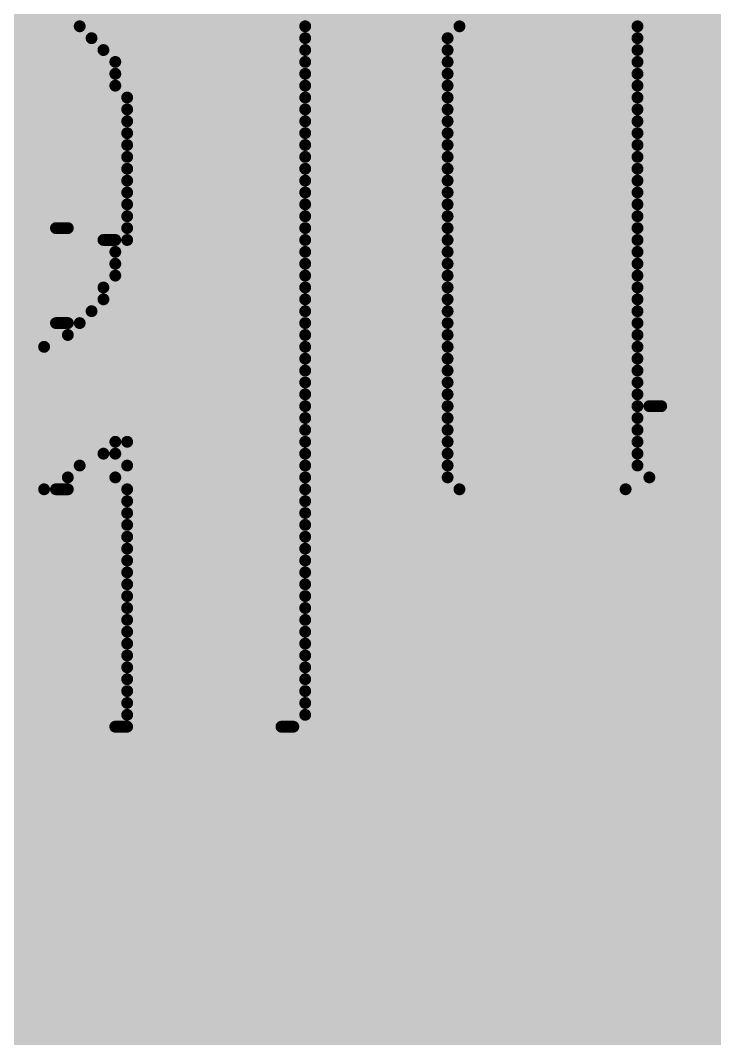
# Model space of a CAD drawing. Header units: inches. Extents: x -5 to 433, y -20 to 71.
# Drawn here: x 12.381 to 13.867, y 48.818 to 50.997 of the extents above; entities that cross this region are included whole.
import ezdxf

# ---------------------------------------------------------------- set-up
doc = ezdxf.new("R2010")
doc.units = ezdxf.units.IN
doc.layers.add('Bottom Overlay', color=54, linetype='Continuous')
doc.layers.add('Top Layer', color=1, linetype='Continuous')

msp = doc.modelspace()

# ---------------------------------------------------------------- hatches: boundary and pattern name
at = {"layer": 'Top Layer'}
msp.add_hatch(color=1, dxfattribs=at).paths.add_polyline_path([(10.3378, 7.1882), (15.6972, 7.1882), (15.6972, 56.9468), (10.3378, 56.9468)])

# ---------------------------------------------------------------- linework, layer by layer
at = {"layer": 'Bottom Overlay'}
for points in [[(12.5082, 50.9842, 0.0254, 0.0254, 0), (12.9908, 50.9842, 0.0254, 0.0254, 0)], [(13.321, 50.9842, 0.0254, 0.0254, 0), (13.702, 50.9842, 0.0254, 0.0254, 0)], [(12.5336, 50.9588, 0.0254, 0.0254, 0), (12.9908, 50.9588, 0.0254, 0.0254, 0)], [(13.2956, 50.9588, 0.0254, 0.0254, 0), (13.702, 50.9588, 0.0254, 0.0254, 0)], [(12.559, 50.9334, 0.0254, 0.0254, 0), (12.9908, 50.9334, 0.0254, 0.0254, 0)], [(13.2956, 50.9334, 0.0254, 0.0254, 0), (13.702, 50.9334, 0.0254, 0.0254, 0)], [(12.5844, 50.908, 0.0254, 0.0254, 0), (12.9908, 50.908, 0.0254, 0.0254, 0)], [(13.2956, 50.908, 0.0254, 0.0254, 0), (13.702, 50.908, 0.0254, 0.0254, 0)], [(12.5844, 50.8826, 0.0254, 0.0254, 0), (12.9908, 50.8826, 0.0254, 0.0254, 0)], [(13.2956, 50.8826, 0.0254, 0.0254, 0), (13.702, 50.8826, 0.0254, 0.0254, 0)], [(12.5844, 50.8572, 0.0254, 0.0254, 0), (12.9908, 50.8572, 0.0254, 0.0254, 0)], [(13.2956, 50.8572, 0.0254, 0.0254, 0), (13.702, 50.8572, 0.0254, 0.0254, 0)], [(12.6098, 50.8318, 0.0254, 0.0254, 0), (12.9908, 50.8318, 0.0254, 0.0254, 0)], [(13.2956, 50.8318, 0.0254, 0.0254, 0), (13.702, 50.8318, 0.0254, 0.0254, 0)], [(12.6098, 50.8064, 0.0254, 0.0254, 0), (12.9908, 50.8064, 0.0254, 0.0254, 0)], [(13.2956, 50.8064, 0.0254, 0.0254, 0), (13.702, 50.8064, 0.0254, 0.0254, 0)], [(12.6098, 50.781, 0.0254, 0.0254, 0), (12.9908, 50.781, 0.0254, 0.0254, 0)], [(13.2956, 50.781, 0.0254, 0.0254, 0), (13.702, 50.781, 0.0254, 0.0254, 0)], [(12.6098, 50.7556, 0.0254, 0.0254, 0), (12.9908, 50.7556, 0.0254, 0.0254, 0)], [(13.2956, 50.7556, 0.0254, 0.0254, 0), (13.702, 50.7556, 0.0254, 0.0254, 0)], [(12.6098, 50.7302, 0.0254, 0.0254, 0), (12.9908, 50.7302, 0.0254, 0.0254, 0)], [(13.2956, 50.7302, 0.0254, 0.0254, 0), (13.702, 50.7302, 0.0254, 0.0254, 0)], [(12.6098, 50.7048, 0.0254, 0.0254, 0), (12.9908, 50.7048, 0.0254, 0.0254, 0)], [(13.2956, 50.7048, 0.0254, 0.0254, 0), (13.702, 50.7048, 0.0254, 0.0254, 0)], [(12.6098, 50.6794, 0.0254, 0.0254, 0), (12.9908, 50.6794, 0.0254, 0.0254, 0)], [(13.2956, 50.6794, 0.0254, 0.0254, 0), (13.702, 50.6794, 0.0254, 0.0254, 0)], [(12.6098, 50.654, 0.0254, 0.0254, 0), (12.9908, 50.654, 0.0254, 0.0254, 0)], [(13.2956, 50.654, 0.0254, 0.0254, 0), (13.702, 50.654, 0.0254, 0.0254, 0)], [(12.6098, 50.6286, 0.0254, 0.0254, 0), (12.9908, 50.6286, 0.0254, 0.0254, 0)], [(13.2956, 50.6286, 0.0254, 0.0254, 0), (13.702, 50.6286, 0.0254, 0.0254, 0)], [(12.6098, 50.6032, 0.0254, 0.0254, 0), (12.9908, 50.6032, 0.0254, 0.0254, 0)], [(13.2956, 50.6032, 0.0254, 0.0254, 0), (13.702, 50.6032, 0.0254, 0.0254, 0)], [(12.6098, 50.5778, 0.0254, 0.0254, 0), (12.9908, 50.5778, 0.0254, 0.0254, 0)], [(13.2956, 50.5778, 0.0254, 0.0254, 0), (13.702, 50.5778, 0.0254, 0.0254, 0)], [(12.4574, 50.5524, 0.0254, 0.0254, 0), (12.4828, 50.5524, 0.0254, 0.0254, 0)], [(12.6098, 50.5524, 0.0254, 0.0254, 0), (12.9908, 50.5524, 0.0254, 0.0254, 0)], [(13.2956, 50.5524, 0.0254, 0.0254, 0), (13.702, 50.5524, 0.0254, 0.0254, 0)], [(12.559, 50.527, 0.0254, 0.0254, 0), (12.5844, 50.527, 0.0254, 0.0254, 0)], [(12.6098, 50.527, 0.0254, 0.0254, 0), (12.9908, 50.527, 0.0254, 0.0254, 0)], [(13.2956, 50.527, 0.0254, 0.0254, 0), (13.702, 50.527, 0.0254, 0.0254, 0)], [(12.5844, 50.5016, 0.0254, 0.0254, 0), (12.9908, 50.5016, 0.0254, 0.0254, 0)], [(13.2956, 50.5016, 0.0254, 0.0254, 0), (13.702, 50.5016, 0.0254, 0.0254, 0)], [(12.5844, 50.4762, 0.0254, 0.0254, 0), (12.9908, 50.4762, 0.0254, 0.0254, 0)], [(13.2956, 50.4762, 0.0254, 0.0254, 0), (13.702, 50.4762, 0.0254, 0.0254, 0)], [(12.5844, 50.4508, 0.0254, 0.0254, 0), (12.9908, 50.4508, 0.0254, 0.0254, 0)], [(13.2956, 50.4508, 0.0254, 0.0254, 0), (13.702, 50.4508, 0.0254, 0.0254, 0)], [(12.559, 50.4254, 0.0254, 0.0254, 0), (12.9908, 50.4254, 0.0254, 0.0254, 0)], [(13.2956, 50.4254, 0.0254, 0.0254, 0), (13.702, 50.4254, 0.0254, 0.0254, 0)], [(12.559, 50.4, 0.0254, 0.0254, 0), (12.9908, 50.4, 0.0254, 0.0254, 0)], [(13.2956, 50.4, 0.0254, 0.0254, 0), (13.702, 50.4, 0.0254, 0.0254, 0)], [(12.5336, 50.3746, 0.0254, 0.0254, 0), (12.9908, 50.3746, 0.0254, 0.0254, 0)], [(13.2956, 50.3746, 0.0254, 0.0254, 0), (13.702, 50.3746, 0.0254, 0.0254, 0)], [(12.4574, 50.3492, 0.0254, 0.0254, 0), (12.4828, 50.3492, 0.0254, 0.0254, 0)], [(12.5082, 50.3492, 0.0254, 0.0254, 0), (12.9908, 50.3492, 0.0254, 0.0254, 0)], [(13.2956, 50.3492, 0.0254, 0.0254, 0), (13.702, 50.3492, 0.0254, 0.0254, 0)], [(12.4828, 50.3238, 0.0254, 0.0254, 0), (12.9908, 50.3238, 0.0254, 0.0254, 0)], [(13.2956, 50.3238, 0.0254, 0.0254, 0), (13.702, 50.3238, 0.0254, 0.0254, 0)], [(12.432, 50.2984, 0.0254, 0.0254, 0), (12.9908, 50.2984, 0.0254, 0.0254, 0)], [(13.2956, 50.2984, 0.0254, 0.0254, 0), (13.702, 50.2984, 0.0254, 0.0254, 0)], [(11.7462, 50.273, 0.0254, 0.0254, 0), (12.9908, 50.273, 0.0254, 0.0254, 0)], [(13.2956, 50.273, 0.0254, 0.0254, 0), (13.702, 50.273, 0.0254, 0.0254, 0)], [(11.7716, 50.2476, 0.0254, 0.0254, 0), (12.9908, 50.2476, 0.0254, 0.0254, 0)], [(13.2956, 50.2476, 0.0254, 0.0254, 0), (13.702, 50.2476, 0.0254, 0.0254, 0)], [(11.7716, 50.2222, 0.0254, 0.0254, 0), (12.9908, 50.2222, 0.0254, 0.0254, 0)], [(13.2956, 50.2222, 0.0254, 0.0254, 0), (13.702, 50.2222, 0.0254, 0.0254, 0)], [(11.797, 50.1968, 0.0254, 0.0254, 0), (12.9908, 50.1968, 0.0254, 0.0254, 0)], [(13.2956, 50.1968, 0.0254, 0.0254, 0), (13.702, 50.1968, 0.0254, 0.0254, 0)], [(11.797, 50.1714, 0.0254, 0.0254, 0), (12.9908, 50.1714, 0.0254, 0.0254, 0)], [(13.2956, 50.1714, 0.0254, 0.0254, 0), (13.702, 50.1714, 0.0254, 0.0254, 0)], [(13.7274, 50.1714, 0.0254, 0.0254, 0), (13.7528, 50.1714, 0.0254, 0.0254, 0)], [(11.8224, 50.146, 0.0254, 0.0254, 0), (12.9908, 50.146, 0.0254, 0.0254, 0)], [(13.2956, 50.146, 0.0254, 0.0254, 0), (13.702, 50.146, 0.0254, 0.0254, 0)], [(11.8732, 50.1206, 0.0254, 0.0254, 0), (12.9908, 50.1206, 0.0254, 0.0254, 0)], [(13.2956, 50.1206, 0.0254, 0.0254, 0), (13.702, 50.1206, 0.0254, 0.0254, 0)], [(11.8478, 50.0952, 0.0254, 0.0254, 0), (12.5844, 50.0952, 0.0254, 0.0254, 0)], [(12.6098, 50.0952, 0.0254, 0.0254, 0), (12.9908, 50.0952, 0.0254, 0.0254, 0)], [(13.2956, 50.0952, 0.0254, 0.0254, 0), (13.702, 50.0952, 0.0254, 0.0254, 0)], [(11.924, 50.0698, 0.0254, 0.0254, 0), (12.559, 50.0698, 0.0254, 0.0254, 0)], [(12.5844, 50.0698, 0.0254, 0.0254, 0), (12.9908, 50.0698, 0.0254, 0.0254, 0)], [(13.2956, 50.0698, 0.0254, 0.0254, 0), (13.702, 50.0698, 0.0254, 0.0254, 0)], [(11.8986, 50.0444, 0.0254, 0.0254, 0), (12.5082, 50.0444, 0.0254, 0.0254, 0)], [(12.6098, 50.0444, 0.0254, 0.0254, 0), (12.9908, 50.0444, 0.0254, 0.0254, 0)], [(13.2956, 50.0444, 0.0254, 0.0254, 0), (13.702, 50.0444, 0.0254, 0.0254, 0)], [(12.0002, 50.019, 0.0254, 0.0254, 0), (12.4828, 50.019, 0.0254, 0.0254, 0)], [(12.5844, 50.019, 0.0254, 0.0254, 0), (12.9908, 50.019, 0.0254, 0.0254, 0)], [(13.2956, 50.019, 0.0254, 0.0254, 0), (13.7274, 50.019, 0.0254, 0.0254, 0)], [(12.0256, 49.9936, 0.0254, 0.0254, 0), (12.432, 49.9936, 0.0254, 0.0254, 0)], [(12.4574, 49.9936, 0.0254, 0.0254, 0), (12.4828, 49.9936, 0.0254, 0.0254, 0)], [(12.6098, 49.9936, 0.0254, 0.0254, 0), (12.9908, 49.9936, 0.0254, 0.0254, 0)], [(13.321, 49.9936, 0.0254, 0.0254, 0), (13.6766, 49.9936, 0.0254, 0.0254, 0)], [(12.6098, 49.9682, 0.0254, 0.0254, 0), (12.9908, 49.9682, 0.0254, 0.0254, 0)], [(12.6098, 49.9428, 0.0254, 0.0254, 0), (12.9908, 49.9428, 0.0254, 0.0254, 0)], [(12.6098, 49.9174, 0.0254, 0.0254, 0), (12.9908, 49.9174, 0.0254, 0.0254, 0)], [(12.6098, 49.892, 0.0254, 0.0254, 0), (12.9908, 49.892, 0.0254, 0.0254, 0)], [(12.6098, 49.8666, 0.0254, 0.0254, 0), (12.9908, 49.8666, 0.0254, 0.0254, 0)], [(12.6098, 49.8412, 0.0254, 0.0254, 0), (12.9908, 49.8412, 0.0254, 0.0254, 0)], [(12.6098, 49.8158, 0.0254, 0.0254, 0), (12.9908, 49.8158, 0.0254, 0.0254, 0)], [(12.6098, 49.7904, 0.0254, 0.0254, 0), (12.9908, 49.7904, 0.0254, 0.0254, 0)], [(12.6098, 49.765, 0.0254, 0.0254, 0), (12.9908, 49.765, 0.0254, 0.0254, 0)], [(12.6098, 49.7396, 0.0254, 0.0254, 0), (12.9908, 49.7396, 0.0254, 0.0254, 0)], [(12.6098, 49.7142, 0.0254, 0.0254, 0), (12.9908, 49.7142, 0.0254, 0.0254, 0)], [(12.6098, 49.6888, 0.0254, 0.0254, 0), (12.9908, 49.6888, 0.0254, 0.0254, 0)], [(12.6098, 49.6634, 0.0254, 0.0254, 0), (12.9908, 49.6634, 0.0254, 0.0254, 0)], [(12.6098, 49.638, 0.0254, 0.0254, 0), (12.9908, 49.638, 0.0254, 0.0254, 0)], [(12.6098, 49.6126, 0.0254, 0.0254, 0), (12.9908, 49.6126, 0.0254, 0.0254, 0)], [(12.6098, 49.5872, 0.0254, 0.0254, 0), (12.9908, 49.5872, 0.0254, 0.0254, 0)], [(12.6098, 49.5618, 0.0254, 0.0254, 0), (12.9908, 49.5618, 0.0254, 0.0254, 0)], [(12.6098, 49.5364, 0.0254, 0.0254, 0), (12.9908, 49.5364, 0.0254, 0.0254, 0)], [(12.6098, 49.511, 0.0254, 0.0254, 0), (12.9908, 49.511, 0.0254, 0.0254, 0)], [(12.5844, 49.4856, 0.0254, 0.0254, 0), (12.6098, 49.4856, 0.0254, 0.0254, 0)], [(12.94, 49.4856, 0.0254, 0.0254, 0), (12.9654, 49.4856, 0.0254, 0.0254, 0)]]:
    msp.add_lwpolyline(points, format="xyseb", dxfattribs=at)
for points in [[(12.5019, 50.9842, 0.0127, 0.0127, 1), (12.5146, 50.9842, 0.0127, 0.0127, 1)], [(12.9845, 50.9842, 0.0127, 0.0127, 1), (12.9972, 50.9842, 0.0127, 0.0127, 1)], [(13.3147, 50.9842, 0.0127, 0.0127, 1), (13.3274, 50.9842, 0.0127, 0.0127, 1)], [(13.6957, 50.9842, 0.0127, 0.0127, 1), (13.7084, 50.9842, 0.0127, 0.0127, 1)], [(12.5273, 50.9588, 0.0127, 0.0127, 1), (12.54, 50.9588, 0.0127, 0.0127, 1)], [(12.9845, 50.9588, 0.0127, 0.0127, 1), (12.9972, 50.9588, 0.0127, 0.0127, 1)], [(13.2893, 50.9588, 0.0127, 0.0127, 1), (13.302, 50.9588, 0.0127, 0.0127, 1)], [(13.6957, 50.9588, 0.0127, 0.0127, 1), (13.7084, 50.9588, 0.0127, 0.0127, 1)], [(12.5527, 50.9334, 0.0127, 0.0127, 1), (12.5654, 50.9334, 0.0127, 0.0127, 1)], [(12.9845, 50.9334, 0.0127, 0.0127, 1), (12.9972, 50.9334, 0.0127, 0.0127, 1)], [(13.2893, 50.9334, 0.0127, 0.0127, 1), (13.302, 50.9334, 0.0127, 0.0127, 1)], [(13.6957, 50.9334, 0.0127, 0.0127, 1), (13.7084, 50.9334, 0.0127, 0.0127, 1)], [(12.5781, 50.908, 0.0127, 0.0127, 1), (12.5908, 50.908, 0.0127, 0.0127, 1)], [(12.9845, 50.908, 0.0127, 0.0127, 1), (12.9972, 50.908, 0.0127, 0.0127, 1)], [(13.2893, 50.908, 0.0127, 0.0127, 1), (13.302, 50.908, 0.0127, 0.0127, 1)], [(13.6957, 50.908, 0.0127, 0.0127, 1), (13.7084, 50.908, 0.0127, 0.0127, 1)], [(12.5781, 50.8826, 0.0127, 0.0127, 1), (12.5908, 50.8826, 0.0127, 0.0127, 1)], [(12.9845, 50.8826, 0.0127, 0.0127, 1), (12.9972, 50.8826, 0.0127, 0.0127, 1)], [(13.2893, 50.8826, 0.0127, 0.0127, 1), (13.302, 50.8826, 0.0127, 0.0127, 1)], [(13.6957, 50.8826, 0.0127, 0.0127, 1), (13.7084, 50.8826, 0.0127, 0.0127, 1)], [(12.5781, 50.8572, 0.0127, 0.0127, 1), (12.5908, 50.8572, 0.0127, 0.0127, 1)], [(12.9845, 50.8572, 0.0127, 0.0127, 1), (12.9972, 50.8572, 0.0127, 0.0127, 1)], [(13.2893, 50.8572, 0.0127, 0.0127, 1), (13.302, 50.8572, 0.0127, 0.0127, 1)], [(13.6957, 50.8572, 0.0127, 0.0127, 1), (13.7084, 50.8572, 0.0127, 0.0127, 1)], [(12.6035, 50.8318, 0.0127, 0.0127, 1), (12.6162, 50.8318, 0.0127, 0.0127, 1)], [(12.9845, 50.8318, 0.0127, 0.0127, 1), (12.9972, 50.8318, 0.0127, 0.0127, 1)], [(13.2893, 50.8318, 0.0127, 0.0127, 1), (13.302, 50.8318, 0.0127, 0.0127, 1)], [(13.6957, 50.8318, 0.0127, 0.0127, 1), (13.7084, 50.8318, 0.0127, 0.0127, 1)], [(12.6035, 50.8064, 0.0127, 0.0127, 1), (12.6162, 50.8064, 0.0127, 0.0127, 1)], [(12.9845, 50.8064, 0.0127, 0.0127, 1), (12.9972, 50.8064, 0.0127, 0.0127, 1)], [(13.2893, 50.8064, 0.0127, 0.0127, 1), (13.302, 50.8064, 0.0127, 0.0127, 1)], [(13.6957, 50.8064, 0.0127, 0.0127, 1), (13.7084, 50.8064, 0.0127, 0.0127, 1)], [(12.6035, 50.781, 0.0127, 0.0127, 1), (12.6162, 50.781, 0.0127, 0.0127, 1)], [(12.9845, 50.781, 0.0127, 0.0127, 1), (12.9972, 50.781, 0.0127, 0.0127, 1)], [(13.2893, 50.781, 0.0127, 0.0127, 1), (13.302, 50.781, 0.0127, 0.0127, 1)], [(13.6957, 50.781, 0.0127, 0.0127, 1), (13.7084, 50.781, 0.0127, 0.0127, 1)], [(12.6035, 50.7556, 0.0127, 0.0127, 1), (12.6162, 50.7556, 0.0127, 0.0127, 1)], [(12.9845, 50.7556, 0.0127, 0.0127, 1), (12.9972, 50.7556, 0.0127, 0.0127, 1)], [(13.2893, 50.7556, 0.0127, 0.0127, 1), (13.302, 50.7556, 0.0127, 0.0127, 1)], [(13.6957, 50.7556, 0.0127, 0.0127, 1), (13.7084, 50.7556, 0.0127, 0.0127, 1)], [(12.6035, 50.7302, 0.0127, 0.0127, 1), (12.6162, 50.7302, 0.0127, 0.0127, 1)], [(12.9845, 50.7302, 0.0127, 0.0127, 1), (12.9972, 50.7302, 0.0127, 0.0127, 1)], [(13.2893, 50.7302, 0.0127, 0.0127, 1), (13.302, 50.7302, 0.0127, 0.0127, 1)], [(13.6957, 50.7302, 0.0127, 0.0127, 1), (13.7084, 50.7302, 0.0127, 0.0127, 1)], [(12.6035, 50.7048, 0.0127, 0.0127, 1), (12.6162, 50.7048, 0.0127, 0.0127, 1)], [(12.9845, 50.7048, 0.0127, 0.0127, 1), (12.9972, 50.7048, 0.0127, 0.0127, 1)], [(13.2893, 50.7048, 0.0127, 0.0127, 1), (13.302, 50.7048, 0.0127, 0.0127, 1)], [(13.6957, 50.7048, 0.0127, 0.0127, 1), (13.7084, 50.7048, 0.0127, 0.0127, 1)], [(12.6035, 50.6794, 0.0127, 0.0127, 1), (12.6162, 50.6794, 0.0127, 0.0127, 1)], [(12.9845, 50.6794, 0.0127, 0.0127, 1), (12.9972, 50.6794, 0.0127, 0.0127, 1)], [(13.2893, 50.6794, 0.0127, 0.0127, 1), (13.302, 50.6794, 0.0127, 0.0127, 1)], [(13.6957, 50.6794, 0.0127, 0.0127, 1), (13.7084, 50.6794, 0.0127, 0.0127, 1)], [(12.6035, 50.654, 0.0127, 0.0127, 1), (12.6162, 50.654, 0.0127, 0.0127, 1)], [(12.9845, 50.654, 0.0127, 0.0127, 1), (12.9972, 50.654, 0.0127, 0.0127, 1)], [(13.2893, 50.654, 0.0127, 0.0127, 1), (13.302, 50.654, 0.0127, 0.0127, 1)], [(13.6957, 50.654, 0.0127, 0.0127, 1), (13.7084, 50.654, 0.0127, 0.0127, 1)], [(12.6035, 50.6286, 0.0127, 0.0127, 1), (12.6162, 50.6286, 0.0127, 0.0127, 1)], [(12.9845, 50.6286, 0.0127, 0.0127, 1), (12.9972, 50.6286, 0.0127, 0.0127, 1)], [(13.2893, 50.6286, 0.0127, 0.0127, 1), (13.302, 50.6286, 0.0127, 0.0127, 1)], [(13.6957, 50.6286, 0.0127, 0.0127, 1), (13.7084, 50.6286, 0.0127, 0.0127, 1)], [(12.6035, 50.6032, 0.0127, 0.0127, 1), (12.6162, 50.6032, 0.0127, 0.0127, 1)], [(12.9845, 50.6032, 0.0127, 0.0127, 1), (12.9972, 50.6032, 0.0127, 0.0127, 1)], [(13.2893, 50.6032, 0.0127, 0.0127, 1), (13.302, 50.6032, 0.0127, 0.0127, 1)], [(13.6957, 50.6032, 0.0127, 0.0127, 1), (13.7084, 50.6032, 0.0127, 0.0127, 1)], [(12.6035, 50.5778, 0.0127, 0.0127, 1), (12.6162, 50.5778, 0.0127, 0.0127, 1)], [(12.9845, 50.5778, 0.0127, 0.0127, 1), (12.9972, 50.5778, 0.0127, 0.0127, 1)], [(13.2893, 50.5778, 0.0127, 0.0127, 1), (13.302, 50.5778, 0.0127, 0.0127, 1)], [(13.6957, 50.5778, 0.0127, 0.0127, 1), (13.7084, 50.5778, 0.0127, 0.0127, 1)], [(12.4511, 50.5524, 0.0127, 0.0127, 1), (12.4638, 50.5524, 0.0127, 0.0127, 1)], [(12.4765, 50.5524, 0.0127, 0.0127, 1), (12.4892, 50.5524, 0.0127, 0.0127, 1)], [(12.6035, 50.5524, 0.0127, 0.0127, 1), (12.6162, 50.5524, 0.0127, 0.0127, 1)], [(12.9845, 50.5524, 0.0127, 0.0127, 1), (12.9972, 50.5524, 0.0127, 0.0127, 1)], [(13.2893, 50.5524, 0.0127, 0.0127, 1), (13.302, 50.5524, 0.0127, 0.0127, 1)], [(13.6957, 50.5524, 0.0127, 0.0127, 1), (13.7084, 50.5524, 0.0127, 0.0127, 1)], [(12.5527, 50.527, 0.0127, 0.0127, 1), (12.5654, 50.527, 0.0127, 0.0127, 1)], [(12.5781, 50.527, 0.0127, 0.0127, 1), (12.5908, 50.527, 0.0127, 0.0127, 1)], [(12.6035, 50.527, 0.0127, 0.0127, 1), (12.6162, 50.527, 0.0127, 0.0127, 1)], [(12.9845, 50.527, 0.0127, 0.0127, 1), (12.9972, 50.527, 0.0127, 0.0127, 1)], [(13.2893, 50.527, 0.0127, 0.0127, 1), (13.302, 50.527, 0.0127, 0.0127, 1)], [(13.6957, 50.527, 0.0127, 0.0127, 1), (13.7084, 50.527, 0.0127, 0.0127, 1)], [(12.5781, 50.5016, 0.0127, 0.0127, 1), (12.5908, 50.5016, 0.0127, 0.0127, 1)], [(12.9845, 50.5016, 0.0127, 0.0127, 1), (12.9972, 50.5016, 0.0127, 0.0127, 1)], [(13.2893, 50.5016, 0.0127, 0.0127, 1), (13.302, 50.5016, 0.0127, 0.0127, 1)], [(13.6957, 50.5016, 0.0127, 0.0127, 1), (13.7084, 50.5016, 0.0127, 0.0127, 1)], [(12.5781, 50.4762, 0.0127, 0.0127, 1), (12.5908, 50.4762, 0.0127, 0.0127, 1)], [(12.9845, 50.4762, 0.0127, 0.0127, 1), (12.9972, 50.4762, 0.0127, 0.0127, 1)], [(13.2893, 50.4762, 0.0127, 0.0127, 1), (13.302, 50.4762, 0.0127, 0.0127, 1)], [(13.6957, 50.4762, 0.0127, 0.0127, 1), (13.7084, 50.4762, 0.0127, 0.0127, 1)], [(12.5781, 50.4508, 0.0127, 0.0127, 1), (12.5908, 50.4508, 0.0127, 0.0127, 1)], [(12.9845, 50.4508, 0.0127, 0.0127, 1), (12.9972, 50.4508, 0.0127, 0.0127, 1)], [(13.2893, 50.4508, 0.0127, 0.0127, 1), (13.302, 50.4508, 0.0127, 0.0127, 1)], [(13.6957, 50.4508, 0.0127, 0.0127, 1), (13.7084, 50.4508, 0.0127, 0.0127, 1)], [(12.5527, 50.4254, 0.0127, 0.0127, 1), (12.5654, 50.4254, 0.0127, 0.0127, 1)], [(12.9845, 50.4254, 0.0127, 0.0127, 1), (12.9972, 50.4254, 0.0127, 0.0127, 1)], [(13.2893, 50.4254, 0.0127, 0.0127, 1), (13.302, 50.4254, 0.0127, 0.0127, 1)], [(13.6957, 50.4254, 0.0127, 0.0127, 1), (13.7084, 50.4254, 0.0127, 0.0127, 1)], [(12.5527, 50.4, 0.0127, 0.0127, 1), (12.5654, 50.4, 0.0127, 0.0127, 1)], [(12.9845, 50.4, 0.0127, 0.0127, 1), (12.9972, 50.4, 0.0127, 0.0127, 1)], [(13.2893, 50.4, 0.0127, 0.0127, 1), (13.302, 50.4, 0.0127, 0.0127, 1)], [(13.6957, 50.4, 0.0127, 0.0127, 1), (13.7084, 50.4, 0.0127, 0.0127, 1)], [(12.5273, 50.3746, 0.0127, 0.0127, 1), (12.54, 50.3746, 0.0127, 0.0127, 1)], [(12.9845, 50.3746, 0.0127, 0.0127, 1), (12.9972, 50.3746, 0.0127, 0.0127, 1)], [(13.2893, 50.3746, 0.0127, 0.0127, 1), (13.302, 50.3746, 0.0127, 0.0127, 1)], [(13.6957, 50.3746, 0.0127, 0.0127, 1), (13.7084, 50.3746, 0.0127, 0.0127, 1)], [(12.4511, 50.3492, 0.0127, 0.0127, 1), (12.4638, 50.3492, 0.0127, 0.0127, 1)], [(12.4765, 50.3492, 0.0127, 0.0127, 1), (12.4892, 50.3492, 0.0127, 0.0127, 1)], [(12.5019, 50.3492, 0.0127, 0.0127, 1), (12.5146, 50.3492, 0.0127, 0.0127, 1)], [(12.9845, 50.3492, 0.0127, 0.0127, 1), (12.9972, 50.3492, 0.0127, 0.0127, 1)], [(13.2893, 50.3492, 0.0127, 0.0127, 1), (13.302, 50.3492, 0.0127, 0.0127, 1)], [(13.6957, 50.3492, 0.0127, 0.0127, 1), (13.7084, 50.3492, 0.0127, 0.0127, 1)], [(12.4765, 50.3238, 0.0127, 0.0127, 1), (12.4892, 50.3238, 0.0127, 0.0127, 1)], [(12.9845, 50.3238, 0.0127, 0.0127, 1), (12.9972, 50.3238, 0.0127, 0.0127, 1)], [(13.2893, 50.3238, 0.0127, 0.0127, 1), (13.302, 50.3238, 0.0127, 0.0127, 1)], [(13.6957, 50.3238, 0.0127, 0.0127, 1), (13.7084, 50.3238, 0.0127, 0.0127, 1)], [(12.4257, 50.2984, 0.0127, 0.0127, 1), (12.4384, 50.2984, 0.0127, 0.0127, 1)], [(12.9845, 50.2984, 0.0127, 0.0127, 1), (12.9972, 50.2984, 0.0127, 0.0127, 1)], [(13.2893, 50.2984, 0.0127, 0.0127, 1), (13.302, 50.2984, 0.0127, 0.0127, 1)], [(13.6957, 50.2984, 0.0127, 0.0127, 1), (13.7084, 50.2984, 0.0127, 0.0127, 1)], [(12.9845, 50.273, 0.0127, 0.0127, 1), (12.9972, 50.273, 0.0127, 0.0127, 1)], [(13.2893, 50.273, 0.0127, 0.0127, 1), (13.302, 50.273, 0.0127, 0.0127, 1)], [(13.6957, 50.273, 0.0127, 0.0127, 1), (13.7084, 50.273, 0.0127, 0.0127, 1)], [(12.9845, 50.2476, 0.0127, 0.0127, 1), (12.9972, 50.2476, 0.0127, 0.0127, 1)], [(13.2893, 50.2476, 0.0127, 0.0127, 1), (13.302, 50.2476, 0.0127, 0.0127, 1)], [(13.6957, 50.2476, 0.0127, 0.0127, 1), (13.7084, 50.2476, 0.0127, 0.0127, 1)], [(12.9845, 50.2222, 0.0127, 0.0127, 1), (12.9972, 50.2222, 0.0127, 0.0127, 1)], [(13.2893, 50.2222, 0.0127, 0.0127, 1), (13.302, 50.2222, 0.0127, 0.0127, 1)], [(13.6957, 50.2222, 0.0127, 0.0127, 1), (13.7084, 50.2222, 0.0127, 0.0127, 1)], [(12.9845, 50.1968, 0.0127, 0.0127, 1), (12.9972, 50.1968, 0.0127, 0.0127, 1)], [(13.2893, 50.1968, 0.0127, 0.0127, 1), (13.302, 50.1968, 0.0127, 0.0127, 1)], [(13.6957, 50.1968, 0.0127, 0.0127, 1), (13.7084, 50.1968, 0.0127, 0.0127, 1)], [(12.9845, 50.1714, 0.0127, 0.0127, 1), (12.9972, 50.1714, 0.0127, 0.0127, 1)], [(13.2893, 50.1714, 0.0127, 0.0127, 1), (13.302, 50.1714, 0.0127, 0.0127, 1)], [(13.6957, 50.1714, 0.0127, 0.0127, 1), (13.7084, 50.1714, 0.0127, 0.0127, 1)], [(13.7211, 50.1714, 0.0127, 0.0127, 1), (13.7338, 50.1714, 0.0127, 0.0127, 1)], [(13.7465, 50.1714, 0.0127, 0.0127, 1), (13.7592, 50.1714, 0.0127, 0.0127, 1)], [(12.9845, 50.146, 0.0127, 0.0127, 1), (12.9972, 50.146, 0.0127, 0.0127, 1)], [(13.2893, 50.146, 0.0127, 0.0127, 1), (13.302, 50.146, 0.0127, 0.0127, 1)], [(13.6957, 50.146, 0.0127, 0.0127, 1), (13.7084, 50.146, 0.0127, 0.0127, 1)], [(12.9845, 50.1206, 0.0127, 0.0127, 1), (12.9972, 50.1206, 0.0127, 0.0127, 1)], [(13.2893, 50.1206, 0.0127, 0.0127, 1), (13.302, 50.1206, 0.0127, 0.0127, 1)], [(13.6957, 50.1206, 0.0127, 0.0127, 1), (13.7084, 50.1206, 0.0127, 0.0127, 1)], [(12.5781, 50.0952, 0.0127, 0.0127, 1), (12.5908, 50.0952, 0.0127, 0.0127, 1)], [(12.6035, 50.0952, 0.0127, 0.0127, 1), (12.6162, 50.0952, 0.0127, 0.0127, 1)], [(12.9845, 50.0952, 0.0127, 0.0127, 1), (12.9972, 50.0952, 0.0127, 0.0127, 1)], [(13.2893, 50.0952, 0.0127, 0.0127, 1), (13.302, 50.0952, 0.0127, 0.0127, 1)], [(13.6957, 50.0952, 0.0127, 0.0127, 1), (13.7084, 50.0952, 0.0127, 0.0127, 1)], [(12.5527, 50.0698, 0.0127, 0.0127, 1), (12.5654, 50.0698, 0.0127, 0.0127, 1)], [(12.5781, 50.0698, 0.0127, 0.0127, 1), (12.5908, 50.0698, 0.0127, 0.0127, 1)], [(12.9845, 50.0698, 0.0127, 0.0127, 1), (12.9972, 50.0698, 0.0127, 0.0127, 1)], [(13.2893, 50.0698, 0.0127, 0.0127, 1), (13.302, 50.0698, 0.0127, 0.0127, 1)], [(13.6957, 50.0698, 0.0127, 0.0127, 1), (13.7084, 50.0698, 0.0127, 0.0127, 1)], [(12.5019, 50.0444, 0.0127, 0.0127, 1), (12.5146, 50.0444, 0.0127, 0.0127, 1)], [(12.6035, 50.0444, 0.0127, 0.0127, 1), (12.6162, 50.0444, 0.0127, 0.0127, 1)], [(12.9845, 50.0444, 0.0127, 0.0127, 1), (12.9972, 50.0444, 0.0127, 0.0127, 1)], [(13.2893, 50.0444, 0.0127, 0.0127, 1), (13.302, 50.0444, 0.0127, 0.0127, 1)], [(13.6957, 50.0444, 0.0127, 0.0127, 1), (13.7084, 50.0444, 0.0127, 0.0127, 1)], [(12.4765, 50.019, 0.0127, 0.0127, 1), (12.4892, 50.019, 0.0127, 0.0127, 1)], [(12.5781, 50.019, 0.0127, 0.0127, 1), (12.5908, 50.019, 0.0127, 0.0127, 1)], [(12.9845, 50.019, 0.0127, 0.0127, 1), (12.9972, 50.019, 0.0127, 0.0127, 1)], [(13.2893, 50.019, 0.0127, 0.0127, 1), (13.302, 50.019, 0.0127, 0.0127, 1)], [(13.7211, 50.019, 0.0127, 0.0127, 1), (13.7338, 50.019, 0.0127, 0.0127, 1)], [(12.4257, 49.9936, 0.0127, 0.0127, 1), (12.4384, 49.9936, 0.0127, 0.0127, 1)], [(12.4511, 49.9936, 0.0127, 0.0127, 1), (12.4638, 49.9936, 0.0127, 0.0127, 1)], [(12.4765, 49.9936, 0.0127, 0.0127, 1), (12.4892, 49.9936, 0.0127, 0.0127, 1)], [(12.6035, 49.9936, 0.0127, 0.0127, 1), (12.6162, 49.9936, 0.0127, 0.0127, 1)], [(12.9845, 49.9936, 0.0127, 0.0127, 1), (12.9972, 49.9936, 0.0127, 0.0127, 1)], [(13.3147, 49.9936, 0.0127, 0.0127, 1), (13.3274, 49.9936, 0.0127, 0.0127, 1)], [(13.6703, 49.9936, 0.0127, 0.0127, 1), (13.683, 49.9936, 0.0127, 0.0127, 1)], [(12.6035, 49.9682, 0.0127, 0.0127, 1), (12.6162, 49.9682, 0.0127, 0.0127, 1)], [(12.9845, 49.9682, 0.0127, 0.0127, 1), (12.9972, 49.9682, 0.0127, 0.0127, 1)], [(12.6035, 49.9428, 0.0127, 0.0127, 1), (12.6162, 49.9428, 0.0127, 0.0127, 1)], [(12.9845, 49.9428, 0.0127, 0.0127, 1), (12.9972, 49.9428, 0.0127, 0.0127, 1)], [(12.6035, 49.9174, 0.0127, 0.0127, 1), (12.6162, 49.9174, 0.0127, 0.0127, 1)], [(12.9845, 49.9174, 0.0127, 0.0127, 1), (12.9972, 49.9174, 0.0127, 0.0127, 1)], [(12.6035, 49.892, 0.0127, 0.0127, 1), (12.6162, 49.892, 0.0127, 0.0127, 1)], [(12.9845, 49.892, 0.0127, 0.0127, 1), (12.9972, 49.892, 0.0127, 0.0127, 1)], [(12.6035, 49.8666, 0.0127, 0.0127, 1), (12.6162, 49.8666, 0.0127, 0.0127, 1)], [(12.9845, 49.8666, 0.0127, 0.0127, 1), (12.9972, 49.8666, 0.0127, 0.0127, 1)], [(12.6035, 49.8412, 0.0127, 0.0127, 1), (12.6162, 49.8412, 0.0127, 0.0127, 1)], [(12.9845, 49.8412, 0.0127, 0.0127, 1), (12.9972, 49.8412, 0.0127, 0.0127, 1)], [(12.6035, 49.8158, 0.0127, 0.0127, 1), (12.6162, 49.8158, 0.0127, 0.0127, 1)], [(12.9845, 49.8158, 0.0127, 0.0127, 1), (12.9972, 49.8158, 0.0127, 0.0127, 1)], [(12.6035, 49.7904, 0.0127, 0.0127, 1), (12.6162, 49.7904, 0.0127, 0.0127, 1)], [(12.9845, 49.7904, 0.0127, 0.0127, 1), (12.9972, 49.7904, 0.0127, 0.0127, 1)], [(12.6035, 49.765, 0.0127, 0.0127, 1), (12.6162, 49.765, 0.0127, 0.0127, 1)], [(12.9845, 49.765, 0.0127, 0.0127, 1), (12.9972, 49.765, 0.0127, 0.0127, 1)], [(12.6035, 49.7396, 0.0127, 0.0127, 1), (12.6162, 49.7396, 0.0127, 0.0127, 1)], [(12.9845, 49.7396, 0.0127, 0.0127, 1), (12.9972, 49.7396, 0.0127, 0.0127, 1)], [(12.6035, 49.7142, 0.0127, 0.0127, 1), (12.6162, 49.7142, 0.0127, 0.0127, 1)], [(12.9845, 49.7142, 0.0127, 0.0127, 1), (12.9972, 49.7142, 0.0127, 0.0127, 1)], [(12.6035, 49.6888, 0.0127, 0.0127, 1), (12.6162, 49.6888, 0.0127, 0.0127, 1)], [(12.9845, 49.6888, 0.0127, 0.0127, 1), (12.9972, 49.6888, 0.0127, 0.0127, 1)], [(12.6035, 49.6634, 0.0127, 0.0127, 1), (12.6162, 49.6634, 0.0127, 0.0127, 1)], [(12.9845, 49.6634, 0.0127, 0.0127, 1), (12.9972, 49.6634, 0.0127, 0.0127, 1)], [(12.6035, 49.638, 0.0127, 0.0127, 1), (12.6162, 49.638, 0.0127, 0.0127, 1)], [(12.9845, 49.638, 0.0127, 0.0127, 1), (12.9972, 49.638, 0.0127, 0.0127, 1)], [(12.6035, 49.6126, 0.0127, 0.0127, 1), (12.6162, 49.6126, 0.0127, 0.0127, 1)], [(12.9845, 49.6126, 0.0127, 0.0127, 1), (12.9972, 49.6126, 0.0127, 0.0127, 1)], [(12.6035, 49.5872, 0.0127, 0.0127, 1), (12.6162, 49.5872, 0.0127, 0.0127, 1)], [(12.9845, 49.5872, 0.0127, 0.0127, 1), (12.9972, 49.5872, 0.0127, 0.0127, 1)], [(12.6035, 49.5618, 0.0127, 0.0127, 1), (12.6162, 49.5618, 0.0127, 0.0127, 1)], [(12.9845, 49.5618, 0.0127, 0.0127, 1), (12.9972, 49.5618, 0.0127, 0.0127, 1)], [(12.6035, 49.5364, 0.0127, 0.0127, 1), (12.6162, 49.5364, 0.0127, 0.0127, 1)], [(12.9845, 49.5364, 0.0127, 0.0127, 1), (12.9972, 49.5364, 0.0127, 0.0127, 1)], [(12.6035, 49.511, 0.0127, 0.0127, 1), (12.6162, 49.511, 0.0127, 0.0127, 1)], [(12.9845, 49.511, 0.0127, 0.0127, 1), (12.9972, 49.511, 0.0127, 0.0127, 1)], [(12.5781, 49.4856, 0.0127, 0.0127, 1), (12.5908, 49.4856, 0.0127, 0.0127, 1)], [(12.6035, 49.4856, 0.0127, 0.0127, 1), (12.6162, 49.4856, 0.0127, 0.0127, 1)], [(12.9337, 49.4856, 0.0127, 0.0127, 1), (12.9464, 49.4856, 0.0127, 0.0127, 1)], [(12.9591, 49.4856, 0.0127, 0.0127, 1), (12.9718, 49.4856, 0.0127, 0.0127, 1)]]:
    msp.add_lwpolyline(points, format="xyseb", close=True, dxfattribs=at)

doc.saveas('drawing.dxf')
